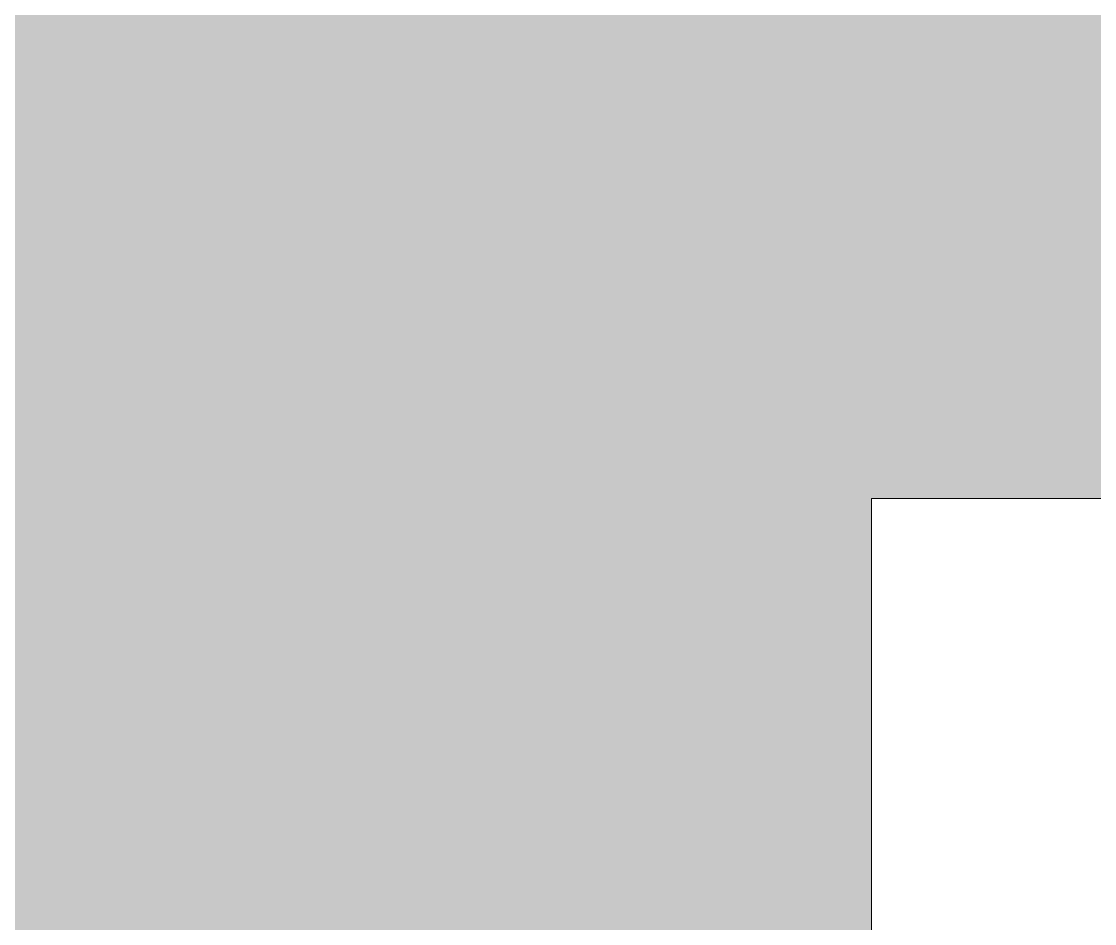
# Model space of a CAD drawing. Header units: inches. Extents: x -1551 to 2054, y 9767 to 12269.
# Drawn here: x 1191.01 to 1220.1, y 11294.2 to 11318.67 of the extents above; entities that cross this region are included whole.
import ezdxf

# ---------------------------------------------------------------- set-up
doc = ezdxf.new("R2010")
doc.units = ezdxf.units.IN
doc.header["$MEASUREMENT"] = 0
for name, color, linetype, lineweight in [('0-1', 7, 'Continuous', 5), ('0-2', 7, 'Continuous', 9), ('A-AREA-PATT-2', 254, 'Continuous', 9), ('A-GENM-1', 7, 'Continuous', 9)]:
    doc.layers.add(name, color=color, linetype=linetype, lineweight=lineweight)

# ---------------------------------------------------------------- blocks, each defined once
blk = doc.blocks.new('V-Series_EWC4_SPVU_RFA_2015 - 1ST FLOOR-2484708-KEY PLAN - 1ST FLOOR')
at = {"layer": 'A-GENM-1'}
for p, q in [((-3129.311, 12090.689), (-3129.874, 12090.689)), ((-3129.874, 12090.689), (-3129.874, 12089.689)), ((-3101.436, 12090.689), (-3129.311, 12090.689)), ((-3129.311, 12090.689), (-3129.311, 12089.689)), ((-3129.311, 12089.689), (-3129.311, 12090.689)), ((-3101.436, 12089.689), (-3101.436, 12090.689)), ((-3100.874, 12090.689), (-3101.436, 12090.689)), ((-3101.436, 12090.689), (-3101.436, 12089.689)), ((-3100.874, 12089.689), (-3100.874, 12090.689)), ((-3129.874, 12089.689), (-3129.311, 12089.689)), ((-3129.311, 12089.689), (-3101.436, 12089.689)), ((-3129.311, 12089.689), (-3129.311, 12060.252)), ((-3128.874, 12089.689), (-3129.311, 12089.689)), ((-3128.874, 12088.689), (-3128.874, 12089.689)), ((-3125.577, 12089.689), (-3126.077, 12089.689)), ((-3126.077, 12089.689), (-3126.077, 12088.689)), ((-3125.577, 12088.689), (-3125.577, 12089.689)), ((-3122.092, 12089.689), (-3122.592, 12089.689)), ((-3122.592, 12089.689), (-3122.592, 12088.689)), ((-3122.092, 12088.689), (-3122.092, 12089.689)), ((-3118.608, 12089.689), (-3119.108, 12089.689)), ((-3119.108, 12089.689), (-3119.108, 12088.689)), ((-3118.608, 12088.689), (-3118.608, 12089.689)), ((-3115.124, 12089.689), (-3115.624, 12089.689)), ((-3115.624, 12089.689), (-3115.624, 12088.689)), ((-3115.124, 12088.689), (-3115.124, 12089.689)), ((-3111.639, 12089.689), (-3112.139, 12089.689)), ((-3112.139, 12089.689), (-3112.139, 12088.689)), ((-3111.639, 12088.689), (-3111.639, 12089.689)), ((-3108.155, 12089.689), (-3108.655, 12089.689)), ((-3108.655, 12089.689), (-3108.655, 12088.689)), ((-3108.155, 12088.689), (-3108.155, 12089.689)), ((-3104.671, 12089.689), (-3105.171, 12089.689)), ((-3105.171, 12089.689), (-3105.171, 12088.689)), ((-3104.671, 12088.689), (-3104.671, 12089.689)), ((-3101.436, 12089.689), (-3101.874, 12089.689)), ((-3101.874, 12089.689), (-3101.874, 12088.689)), ((-3101.436, 12089.689), (-3100.874, 12089.689)), ((-3101.436, 12060.252), (-3101.436, 12089.689)), ((-3126.077, 12088.689), (-3128.874, 12088.689)), ((-3122.592, 12088.689), (-3125.577, 12088.689)), ((-3119.108, 12088.689), (-3122.092, 12088.689)), ((-3115.624, 12088.689), (-3118.608, 12088.689)), ((-3112.139, 12088.689), (-3115.124, 12088.689)), ((-3108.655, 12088.689), (-3111.639, 12088.689)), ((-3105.171, 12088.689), (-3108.155, 12088.689)), ((-3101.874, 12088.689), (-3104.671, 12088.689)), ((-3129.311, 12060.252), (-3101.436, 12060.252))]:
    blk.add_line(p, q, dxfattribs=at)
blk = doc.blocks.new('CTR - 1st Phase - Shell_rvt-1-KEY PLAN - 1ST FLOOR')
at = {"layer": '0-2', "rotation": 180}
blk.add_blockref('V-Series_EWC4_SPVU_RFA_2015 - 1ST FLOOR-2484708-KEY PLAN - 1ST FLOOR', (-5852.16, 23365.979), dxfattribs=at)

msp = doc.modelspace()

# ---------------------------------------------------------------- hatches: boundary and pattern name
at = {"layer": 'A-AREA-PATT-2'}
h = msp.add_hatch(color=256, dxfattribs=at)
h.paths.add_polyline_path([(1077.706, 11282.102), (1077.831, 11282.102), (1077.831, 11284.914), (1078.456, 11284.914), (1078.456, 11282.102), (1114.456, 11282.102), (1114.456, 11284.914), (1115.081, 11284.914), (1115.206, 11284.914), (1133.456, 11284.914), (1133.456, 11288.841), (1133.63, 11288.841), (1133.63, 11284.914), (1141.282, 11284.914), (1141.282, 11288.841), (1141.456, 11288.841), (1141.456, 11284.914), (1214.056, 11284.914), (1214.056, 11305.727), (1241.931, 11305.727), (1241.931, 11284.914), (1245.806, 11284.914), (1245.806, 11622.614), (1241.743, 11622.614), (1241.743, 11624.552), (1241.118, 11624.552), (1241.118, 11626.239), (1206.368, 11626.239), (1206.368, 11624.552), (1205.743, 11624.552), (1205.743, 11622.614), (1180.081, 11622.614), (1180.081, 11640.614), (1052.706, 11640.614), (1052.706, 11284.914), (1077.706, 11284.914), (1077.706, 11284.289)], flags=0)
h.paths.add_polyline_path([(1141.108, 11289.015), (1133.804, 11289.015), (1133.804, 11289.189), (1141.108, 11289.189)], flags=0)
h.paths.add_polyline_path([(1239.993, 11586.614), (1239.993, 11622.614), (1241.743, 11622.614), (1241.743, 11586.614)], flags=0)

# ---------------------------------------------------------------- block references
at = {"layer": '0-1'}
msp.add_blockref('CTR - 1st Phase - Shell_rvt-1-KEY PLAN - 1ST FLOOR', (3964.779, 0), dxfattribs=at)

doc.saveas('drawing.dxf')
